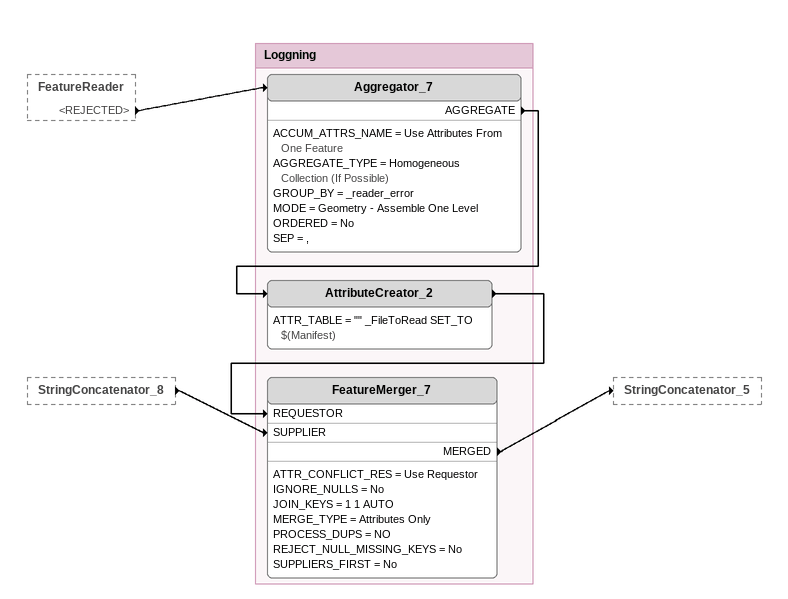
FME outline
FeatureReader [outside]
    <REJECTED> -> Aggregator_7
StringConcatenator_8 [outside]
    -> FeatureMerger_7 [SUPPLIER]

Bookmark: Loggning
Aggregator_7
    ACCUM_ATTRS_NAME = Use Attributes From One Feature
    AGGREGATE_TYPE = Homogeneous Collection (If Possible)
    GROUP_BY = _reader_error
    MODE = Geometry - Assemble One Level
    ORDERED = No
    SEP = ,
    AGGREGATE -> AttributeCreator_2
AttributeCreator_2
    ATTR_TABLE = "" _FileToRead SET_TO $(Manifest)
    -> FeatureMerger_7 [REQUESTOR]
FeatureMerger_7
    ATTR_CONFLICT_RES = Use Requestor
    IGNORE_NULLS = No
    JOIN_KEYS = 1 1 AUTO
    MERGE_TYPE = Attributes Only
    PROCESS_DUPS = NO
    REJECT_NULL_MISSING_KEYS = No
    SUPPLIERS_FIRST = No
    MERGED -> StringConcatenator_5
